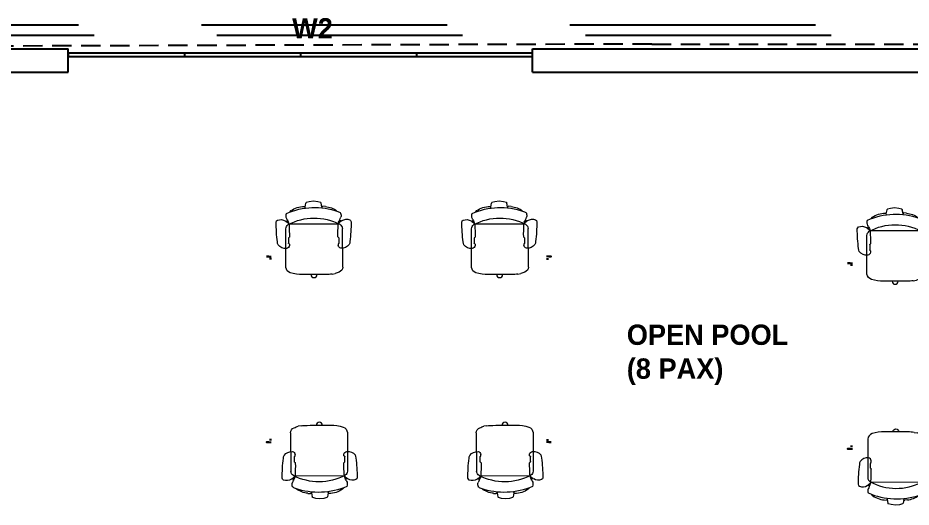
# Model space of a CAD drawing. Header units: inches. Extents: x 482566 to 494966, y -26460 to -22226.
# Drawn here: x 485880.3 to 486226.7, y -25923.9 to -25734.2 of the extents above; entities that cross this region are included whole.
import ezdxf

# ---------------------------------------------------------------- set-up
doc = ezdxf.new("R2010")
doc.units = ezdxf.units.IN
doc.header["$LTSCALE"] = 15
doc.header["$MEASUREMENT"] = 0
doc.linetypes.add('DASHED', pattern=[0.75, 0.5, -0.25])
doc.linetypes.add('TRATTEGGIATA2', pattern=[9.525, 6.35, -3.175])
doc.layers.add('A-furniture', color=50, linetype='Continuous', lineweight=9)
doc.layers.add('I-ANNO-TEXT', color=7, linetype='Continuous', lineweight=18)
for name, color, linetype in [('GLAZING', 4, 'Continuous'), ('Hot water supply', 10, 'TRATTEGGIATA2'), ('I-FURN', 4, 'Continuous'), ('I-WALL-IN', 3, 'Continuous'), ('SUI GAS LINE', 30, 'TRATTEGGIATA2'), ('Water Main', 5, 'DASHED')]:
    doc.layers.add(name, color=color, linetype=linetype)
doc.styles.add('MICRO', font='')
doc.styles.get('MICRO').set_extended_font_data('MicrogrammaSSi', bold=True)

# ---------------------------------------------------------------- blocks, each defined once
blk = doc.blocks.new('1505774114')
for p, q in [((381, 1577, 616), (411, 1577, 616)), ((413, 1557, 26), (395, 1557, 26)), ((2781, 1557, 26), (2799, 1557, 26)), ((2813, 1577, 616), (2783, 1577, 616)), ((381, -23, 616), (411, -23, 616)), ((413, -3, 26), (395, -3, 26)), ((2781, -3, 26), (2799, -3, 26)), ((2813, -23, 616), (2783, -23, 616))]:
    blk.add_line(p, q)
at = {"extrusion": (1.22461e-16, 1, 0)}
for centre, radius in [((-381, 586, 1577), 10.5), ((-381, 586, 1577), 8.5), ((-2813, 586, 1577), 10.5), ((-2813, 586, 1577), 8.5)]:
    blk.add_circle(centre, radius, dxfattribs=at)
at = {"extrusion": (0, -1, 0)}
for centre, radius in [((381, 586, 23), 10.5), ((381, 586, 23), 8.5), ((2813, 586, 23), 10.5), ((2813, 586, 23), 8.5)]:
    blk.add_circle(centre, radius, dxfattribs=at)
blk = doc.blocks.new('A$C6A0E07C9')
at = {"layer": 'A-furniture'}
for p, q in [((-0.2138, 0.2718), (0.1182, 0.2876)), ((-0.0121, 0.2424), (-0.025, 0.2422)), ((-0.0115, 0.2426), (-0.0121, 0.2424)), ((-0.0112, 0.2428), (-0.0115, 0.2426)), ((-0.0079, 0.2484), (-0.0112, 0.2428)), ((0.0377, 0.2515), (-0.0033, 0.2499)), ((0.0418, 0.2505), (0.045, 0.2473)), ((0.045, 0.2473), (0.0464, 0.2461)), ((0.0464, 0.2461), (0.0478, 0.2453)), ((0.0478, 0.2453), (0.0485, 0.2451)), ((0.1585, 0.2497), (0.1792, -0.1667)), ((-0.2691, 0.1773), (-0.2664, 0.2046)), ((0.3146, 0.1213), (0.3056, 0.1197)), ((0.3131, 0.1211), (0.3466, 0.116)), ((0.3152, 0.1516), (0.3188, 0.1294)), ((0.3514, 0.1128), (0.36, 0.0876)), ((0.36, 0.0876), (0.3659, 0.0513)), ((-0.2907, 0.0196), (-0.2893, 0.0294)), ((-0.2883, 0.01), (-0.2907, 0.0196)), ((-0.2893, 0.0294), (-0.2841, 0.0379)), ((-0.2824, 0.002), (-0.2883, 0.01)), ((-0.2841, 0.0379), (-0.2762, 0.0438)), ((-0.2739, -0.003), (-0.2824, 0.002)), ((-0.2762, 0.0438), (-0.2666, 0.0462)), ((0.3636, 0.0146), (0.3576, -0.0113)), ((0.3659, 0.0513), (0.3636, 0.0146)), ((-0.2641, -0.0045), (-0.2739, -0.003)), ((0.3108, -0.0224), (0.3218, -0.0234)), ((0.3197, -0.023), (0.3546, -0.0146)), ((0.3546, -0.0146), (0.3564, -0.0132)), ((0.3564, -0.0132), (0.3576, -0.0113)), ((0.2962, -0.1472), (0.2839, -0.1595)), ((-0.1895, -0.2174), (0.1433, -0.1996)), ((0.0087, -0.176), (-0.0042, -0.1772)), ((0.0094, -0.1763), (0.0087, -0.176)), ((0.0097, -0.1764), (0.0094, -0.1763)), ((0.0135, -0.1816), (0.0097, -0.1764)), ((0.0591, -0.1802), (0.0183, -0.1827)), ((0.0631, -0.1788), (0.066, -0.1753)), ((0.066, -0.1753), (0.0673, -0.174)), ((0.0673, -0.174), (0.0686, -0.173)), ((0.0686, -0.173), (0.0692, -0.1728))]:
    blk.add_line(p, q, dxfattribs=at)
for centre, radius, start, end in [((0.0274, 0.2777), 0.0792, 129.49988, 189.11522), ((0.0065, 0.2825), 0.0635, 94.07923, 117.59377), ((0.2241, -0.8917), 1.2574, 92.35943, 100.17565), ((0.1721, 0.3454), 0.0192, 28.12557, 89.24362), ((0.1209, 0.3234), 0.0749, 330.37939, 24.51295), ((0.5941, -0.0351), 0.8932, 162.12026, 164.43231), ((-0.21, 0.2233), 0.0487, 94.52598, 161.01093), ((-0.0222, 0.2712), 0.0292, 192.00474, 264.44095), ((-0.0038, 0.2437), 0.00623, 84.84548, 131.31741), ((0.0374, 0.2414), 0.0101, 64.52807, 88.63913), ((0.0007, 1.5534), 1.3091, 272.08986, 276.67605), ((0.117, 0.2414), 0.0463, 34.09018, 88.4441), ((0.1493, 0.274), 0.0211, 279.8693, 313.34338), ((-0.2488, 0.0248), 0.4712, 334.59734, 30.97321), ((0.1704, 0.2449), 0.0129, 130.13659, 158.01734), ((0.1866, 0.1808), 0.0779, 100.05254, 108.26721), ((0.1077, 0.3263), 0.0879, 309.67257, 333.02228), ((-1.1254, 2.7931), 2.8487, 297.11573, 298.06946), ((-0.9196, -0.0126), 1.143, 14.09314, 15.00562), ((0.2336, 0.2226), 0.0597, 72.52818, 107.70113), ((0.1951, 0.2221), 0.0806, 25.51985, 45.53867), ((-0.3014, 0.0263), 0.6141, 339.61076, 22.04666), ((0.1276, 0.1249), 0.1894, 8.09249, 40.8276), ((0.1816, 0.1421), 0.4521, 175.52891, 182.09908), ((72.2191, 3.6268), 72.5738, 182.765274, 182.924882), ((0.31, 0.1288), 0.0088, 301.08798, 3.16667), ((0.3467, 0.1108), 0.00513, 22.81842, 91.00758), ((0.0809, -0.0616), 0.3414, 182.48103, 200.75528), ((0.1162, -0.0378), 0.2107, 328.69616, 1.80788), ((0.3177, -0.0315), 0.00903, 2.12372, 63.37094), ((-0.1856, -0.1603), 0.0572, 202.88209, 266.11689), ((0.0516, -0.2073), 0.0792, 176.57822, 236.19355), ((0.0015, -0.2058), 0.0292, 101.25248, 173.68869), ((0.0171, -0.1766), 0.00623, 234.37601, 280.84795), ((0.0579, -0.1702), 0.0101, 277.0543, 301.16536), ((0.1515, -1.4793), 1.3091, 89.01739, 93.60357), ((0.138, -0.155), 0.0449, 276.79393, 330.15211), ((0.1724, -0.1915), 0.0211, 52.35005, 85.82413), ((0.197, -0.1553), 0.0211, 212.66016, 229.03524), ((0.1633, -0.2919), 0.1223, 63.05477, 80.63565), ((0.1362, -0.2476), 0.0879, 32.67116, 56.02087), ((-0.9196, -0.0126), 1.143, 350.69637, 351.61264), ((0.1491, -0.2435), 0.0749, 341.18048, 35.31404), ((0.3239, 0.0551), 0.2601, 246.15386, 250.81737), ((0.249, -0.1528), 0.0392, 254.29981, 275.99109), ((0.2537, -0.1401), 0.0518, 269.3553, 293.37881), ((0.0312, -0.2142), 0.0635, 248.09967, 271.6142), ((0.1312, 0.9758), 1.2574, 265.51777, 273.33401), ((0.2022, -0.2604), 0.0192, 276.44982, 337.56787)]:
    blk.add_arc(centre, radius, start, end, dxfattribs=at)

msp = doc.modelspace()

# ---------------------------------------------------------------- linework, layer by layer
at = {"layer": 'GLAZING', "elevation": 6.93}
for points in [[(485899.88, -25747.76), (486079.88, -25747.76)], [(485899.88, -25749.11), (486079.88, -25749.11)], [(485944.88, -25747.76), (485944.88, -25749.11)], [(485989.88, -25747.76), (485989.88, -25749.11)], [(486034.88, -25747.76), (486034.88, -25749.11)], [(486034.88, -25747.76), (486034.88, -25749.11)]]:
    msp.add_lwpolyline(points, dxfattribs=at)
at = {"layer": 'Hot water supply'}
msp.add_line((486338.5, -25741), (485673, -25741), dxfattribs=at)
at = {"layer": 'I-WALL-IN'}
for p, q in [((485899.88, -25755.22, 6.93), (485899.88, -25750.72, 6.93)), ((486079.88, -25755.22, 6.93), (486079.88, -25750.72, 6.93))]:
    msp.add_line(p, q, dxfattribs=at)
at = {"layer": 'I-WALL-IN', "elevation": 6.93}
for points in [[(485687.7, -25746.22), (485899.88, -25746.22)], [(485899.88, -25750.72), (485899.88, -25746.22)], [(486079.88, -25746.22), (486257.52, -25746.22)], [(486079.88, -25750.72), (486079.88, -25746.22)], [(485899.88, -25747.76), (485899.88, -25749.11)], [(485862.97, -25755.22), (485899.88, -25755.22)], [(486079.88, -25755.22), (486257.52, -25755.22)]]:
    msp.add_lwpolyline(points, dxfattribs=at)
at = {"layer": 'SUI GAS LINE'}
msp.add_line((486332.5, -25737), (485860.5, -25737), dxfattribs=at)
at = {"layer": 'Water Main'}
for q in [(485527.15, -25746.22, 6.93), (486898.61, -25744.31, 10.35)]:
    msp.add_line((486126.15, -25744.31, 10.35), q, dxfattribs=at)

# ---------------------------------------------------------------- block references
at = {"layer": 'A-furniture'}
for p, xscale, yscale, zscale, rotation in [((485993.53, -25821.85, -18.44), -44.99999999889079, 45, 45, 273.1434728375273), ((486065.53, -25821.85, -19.25), -44.99999999889079, 45, 45, 273.1434728375273), ((486218.84, -25824.44, -18.44), -44.99999999889079, 45, 45, 273.1434728375273), ((485998.79, -25903.99, -0.81), -44.99999999889076, 44.99999999889077, 44.99999999889077, 93.14347283752726), ((486070.79, -25903.99), -44.99999999889076, 44.99999999889077, 44.99999999889077, 93.14347283752726), ((486219.15, -25906.53, 0.81), 44.99999999889076, 44.99999999889076, 44.99999999889076, 266.8565271624727)]:
    msp.add_blockref('A$C6A0E07C9', p, dxfattribs=dict(at, xscale=xscale, yscale=yscale, zscale=zscale, rotation=rotation))
at = {"layer": 'I-FURN', "linetype": 'TRATTEGGIATA2', "xscale": 0.04500000025145709, "yscale": 0.04500000025145709, "zscale": 0.04500000025145709, "rotation": 180}
for p in [(486103.8, -25827.67, -89.1), (486329.1, -25830.25, -89.1)]:
    msp.add_blockref('1505774114', p, dxfattribs=at)

# ---------------------------------------------------------------- texts
at = {"layer": 'I-ANNO-TEXT', "char_height": 7.875, "attachment_point": 1, "style": 'MICRO'}
for s, width, insert in [('{\\fBahnschrift Light|b1|i0|c0|p34;W2}', 7.4099, (485986.66, -25734.28, 6.93)), ('{\\fBahnschrift Light|b1|i0|c0|p34;OPEN POOL\\P(8 PAX)}', 2474.1483, (486116.41, -25853.09, 6.93))]:
    msp.add_mtext_dynamic_manual_height_columns(s, width=width, gutter_width=1.5, heights=[0], dxfattribs=dict(at, insert=insert))

doc.saveas('drawing.dxf')
